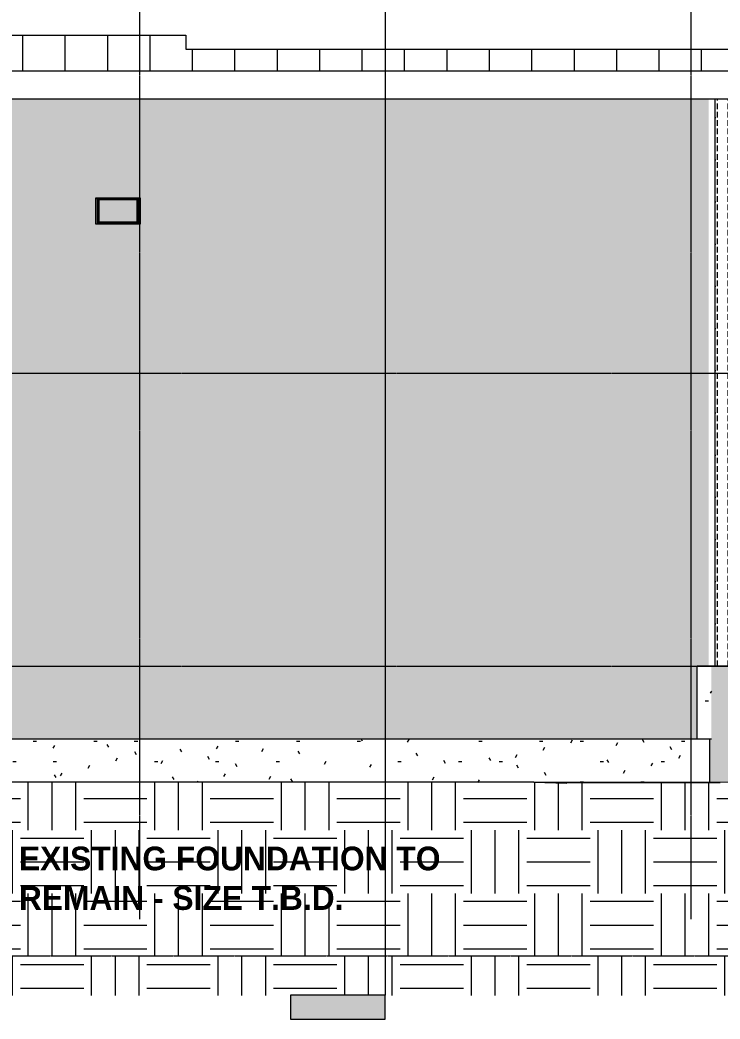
# Model space of a CAD drawing. Header units: inches. Extents: x 1352 to 6578, y -201 to 490.
# Drawn here: x 3295.7 to 3561.1, y -133.9 to 245 of the extents above; entities that cross this region are included whole.
import ezdxf

# ---------------------------------------------------------------- set-up
doc = ezdxf.new("R2010")
doc.units = ezdxf.units.IN
doc.header["$MEASUREMENT"] = 0
doc.linetypes.add('Aligning Line 1_8_', pattern=[0.25, 0.125, -0.125])
doc.linetypes.add('Grid Line 1_2_', pattern=[0.8749999999999999, 0.4999999999999999, -0.125, 0.125, -0.125])
for name, color, linetype, lineweight in [('A-FLOR-LEVL', 51, 'Continuous', 9), ('A-ROOF', 132, 'Continuous', 13), ('A-ROOF-PATT', 132, 'Continuous', 9), ('A-WALL', 113, 'Continuous', 13), ('A-WALL-PATT', 111, 'Continuous', 13), ('C-TOPO', 7, 'Continuous', 9), ('E-LITE-EQPM', 33, 'Continuous', 9), ('G-ANNO-SYMB', 111, 'Aligning Line 1_8_', 9), ('G-ANNO-TEXT', 231, 'Continuous', 9), ('S-FNDN', 32, 'Continuous', 13), ('S-GRID', 1, 'Continuous', 9)]:
    doc.layers.add(name, color=color, linetype=linetype, lineweight=lineweight)
doc.styles.add('Century Gothic_B', font='GOTHICB.TTF', dxfattribs={"height": 8.999999999999991})
pattern_1 = [(90, (3085.203, 0), (-16, 9.797174393178826e-16), [16, 0, 0, 0]), (90, (3079.203, 0), (-16, 9.797174393178826e-16), [16, 0, 0, 0]), (90, (3080.203, 0), (-16, 9.797174393178826e-16), [2.143, -13.857]), (90, (3074.203, 0), (-16, 9.797174393178826e-16), [16, 0, 0, 0]), (90, (3080.203, 3.214), (-16, 9.797174393178826e-16), [2.143, -13.857]), (90, (3080.203, 6.428999999999999), (-16, 9.797174393178826e-16), [2.143, -13.857]), (90, (3080.203, 9.642999999999999), (-16, 9.797174393178826e-16), [2.143, -13.857]), (90, (3080.203, 12.857), (-16, 9.797174393178826e-16), [2.143, -13.857]), (90, (3084.203, 0), (-16, 9.797174393178826e-16), [2.143, -13.857]), (90, (3084.203, 3.214), (-16, 9.797174393178826e-16), [2.143, -13.857]), (90, (3084.203, 6.428999999999999), (-16, 9.797174393178826e-16), [2.143, -13.857]), (90, (3084.203, 9.642999999999999), (-16, 9.797174393178826e-16), [2.143, -13.857]), (90, (3084.203, 12.857), (-16, 9.797174393178826e-16), [2.143, -13.857])]

# ---------------------------------------------------------------- blocks, each defined once
blk = doc.blocks.new('Pathway_Cooper_Streetworks_WKP_Pak_Glass - Pathway_Cooper_Streetworks_WKP_Pak_Glass-1556231-BUILDING SECTION - EAST_WEST - LOOKING SOUTH')
at = {"layer": 'E-LITE-EQPM'}
for color, points in [(10, [(3325.51575407463, 177.2377387809052), (3341.26575407463, 177.2377387809052), (3341.26575407463, 177.5632996826962), (3324.51575407463, 177.5632996826962), (3324.51575407463, 177.2377387809052), (3325.01575407463, 177.2377387809052)]), (10, [(3325.01575407463, 167.8954413192362), (3325.219159193854, 168.2071962003727), (3325.219159193854, 176.8661663681665), (3325.01575407463, 176.8661663681665), (3325.01575407463, 168.0466007810631)]), (8, [(3340.26575407463, 168.4384487343978), (3340.26575407463, 176.8278430904231), (3325.51575407463, 176.8278430904231), (3325.51575407463, 168.4384487343978)]), (8, [(3340.26575407463, 176.8278430904231), (3340.26575407463, 176.8661663681665), (3340.131193140359, 176.8278430904231)]), (10, [(3340.76575407463, 167.8954413192362), (3340.765754074631, 176.8661663681665), (3340.562348955406, 176.8661663681665), (3340.562348955405, 168.2071962003727), (3340.66575407463, 168.0487092813821)]), (10, [(3340.76575407463, 167.8954413192362), (3340.562348955405, 168.2071962003727), (3325.219159193854, 168.2071962003727), (3325.01575407463, 167.8954413192362), (3340.66575407463, 167.8954413192362)]), (10, [(3340.17173134847, 168.3368862343978), (3340.562348955406, 168.3368862343978), (3340.562348955406, 168.4384487343978), (3325.219159193854, 168.4384487343978), (3325.219159193854, 168.3368862343978), (3325.51575407463, 168.3368862343978)]), (10, [(3340.26575407463, 168.2815861244206), (3340.562348955406, 168.2815861244206), (3340.562348955406, 168.3368862343978), (3325.219159193854, 168.3368862343978), (3325.219159193854, 168.2815861244206), (3340.246144986406, 168.2815861244206)]), (10, [(3340.346246502958, 168.2071962003727), (3340.562348955406, 168.2071962003727), (3340.562348955406, 168.2815861244206), (3325.219159193854, 168.2815861244206), (3325.219159193854, 168.2071962003727), (3340.26575407463, 168.2071962003727)])]:
    blk.add_hatch(color=color, dxfattribs=at).paths.add_polyline_path(points, flags=0)
h = blk.add_hatch(color=10, dxfattribs=at)
h.paths.add_polyline_path([(3325.01575407463, 167.5238689064974), (3341.26575407463, 167.5238689064974), (3341.26575407463, 177.2377387809052), (3324.51575407463, 177.2377387809052), (3324.51575407463, 167.5238689064974)], flags=0)
h.paths.add_polyline_path([(3340.76575407463, 167.8954413192362), (3325.01575407463, 167.8954413192362), (3325.01575407463, 176.8661663681665), (3340.765754074631, 176.8661663681665)], flags=0)
h = blk.add_hatch(color=10, dxfattribs=at)
h.paths.add_polyline_path([(3325.219159193854, 168.4384487343978), (3325.51575407463, 168.4384487343978), (3325.51575407463, 176.8661663681665), (3325.219159193854, 176.8278430904231), (3325.219159193854, 176.71500690634)], flags=0)
h.paths.add_polyline_path([(3340.26575407463, 168.4384487343978), (3340.562348955406, 168.4384487343978), (3340.562348955406, 176.8661663681665), (3340.26575407463, 176.827843090423), (3340.26575407463, 168.8446987343976)], flags=0)
at = {"layer": 'E-LITE-EQPM', "color": 8}
for p, q in [((3324.51575407463, 177.5632996826962), (3341.26575407463, 177.5632996826961)), ((3324.51575407463, 177.2377387809051), (3324.51575407463, 177.5632996826962)), ((3324.51575407463, 177.2377387809051), (3341.26575407463, 177.237738780905)), ((3324.51575407463, 167.5238689064974), (3324.51575407463, 177.2377387809051)), ((3325.01575407463, 176.8661663681664), (3325.01575407463, 167.8954413192361)), ((3325.01575407463, 176.8661663681664), (3340.76575407463, 176.8661663681663)), ((3325.219159193854, 176.8708174285303), (3325.219159193854, 168.2071962003727)), ((3325.51575407463, 168.4384487343978), (3325.51575407463, 176.827843090423)), ((3325.650315008902, 176.827843090423), (3325.51575407463, 176.827843090423)), ((3325.51575407463, 168.4384487343978), (3325.51575407463, 176.827843090423)), ((3340.26575407463, 176.8278430904229), (3325.51575407463, 176.827843090423)), ((3325.650315008902, 176.827843090423), (3325.650315008902, 168.4384487343978)), ((3340.131193140359, 168.438448734398), (3340.131193140359, 176.8278430904229)), ((3340.265754074631, 176.8278430904229), (3340.131193140359, 176.8278430904229)), ((3340.265754074631, 176.8278430904229), (3340.265754074631, 168.438448734398)), ((3340.26575407463, 176.8278430904229), (3340.26575407463, 168.4384487343977)), ((3340.562348955406, 168.2071962003726), (3340.562348955406, 176.8661663681663)), ((3340.76575407463, 167.895441319236), (3340.76575407463, 176.8661663681663)), ((3341.26575407463, 177.5632996826961), (3341.26575407463, 177.237738780905)), ((3341.26575407463, 177.237738780905), (3341.26575407463, 167.5238689064973)), ((3341.26575407463, 167.5238689064973), (3324.51575407463, 167.5238689064974)), ((3325.01575407463, 167.8954413192361), (3325.219159193854, 168.2071962003726)), ((3325.01575407463, 167.8954413192361), (3340.76575407463, 167.895441319236)), ((3325.219159193854, 168.4384487343978), (3325.51575407463, 168.4384487343978)), ((3340.562348955406, 168.3368862343978), (3325.219159193854, 168.3368862343979)), ((3340.562348955406, 168.3368862343977), (3325.219159193854, 168.3368862343978)), ((3340.562348955406, 168.2815861244204), (3325.219159193854, 168.2815861244205)), ((3325.219159193854, 168.2071962003726), (3340.562348955406, 168.2071962003726)), ((3325.51575407463, 168.4384487343978), (3325.650315008902, 168.4384487343978)), ((3325.51575407463, 168.4384487343978), (3340.26575407463, 168.4384487343977)), ((3340.131193140359, 168.438448734398), (3340.265754074631, 168.438448734398)), ((3340.265754074631, 168.4384487343977), (3340.562348955406, 168.4384487343977)), ((3340.76575407463, 167.895441319236), (3340.562348955406, 168.2071962003726))]:
    blk.add_line(p, q, dxfattribs=at)
blk = doc.blocks.new('Section - 3_32_ x 3_8_-54337-BUILDING SECTION - EAST_WEST - LOOKING SOUTH')
at = {"layer": 'G-ANNO-SYMB', "linetype": 'Continuous'}
blk.add_hatch(color=256, dxfattribs=at).paths.add_polyline_path([(2512.891729866072, -124.8642614123034), (2548.891729866072, -124.8642614123037), (2548.891729866072, -133.8642614123037), (2512.891729866072, -133.8642614123034)], flags=0)
for p, q in [((2512.891729866072, -124.8642614123034), (2512.891729866072, -133.8642614123034)), ((2548.891729866072, -124.8642614123037), (2512.891729866072, -124.8642614123034)), ((2548.891729866072, -133.8642614123037), (2548.891729866072, -124.8642614123037)), ((2512.891729866072, -133.8642614123034), (2548.891729866072, -133.8642614123037))]:
    blk.add_line(p, q, dxfattribs=at)

msp = doc.modelspace()

# ---------------------------------------------------------------- hatches: boundary and pattern name
at = {"layer": 'A-ROOF-PATT'}
h = msp.add_hatch(dxfattribs=at)
h.set_pattern_fill('FP_6', color=9, style=0, pattern_type=2)
h.set_pattern_definition([(90, (0, 464.157), (-16.082, 9.847384911943867e-16), [])])
h.paths.add_polyline_path([(1585.45325386445, 224.2767135878833), (3105.453253654427, 224.2767135878833), (3105.453253654427, 225.6378001292838), (3567.640754074469, 225.6378001292838), (3567.640754074468, 233.9036285798037), (3358.640754074464, 233.9036285798037), (3358.640754074464, 239.2107167959499), (1797.203253864453, 239.2107167959499), (1797.203253864453, 237.6348850051486), (1799.20325386445, 237.6348850051486), (1799.203253864453, 226.4124579018224), (1739.781378864453, 226.4124579018224), (1739.781378864453, 237.6348850051484), (1741.781378864452, 237.6348850051486), (1741.781378864452, 239.2107167959499), (1585.45325386445, 239.2107167959499), (1585.45325386445, 225.6378001292838)], flags=0)
at = {"layer": 'A-WALL-PATT', "lineweight": 9}
h = msp.add_hatch(dxfattribs=at)
h.set_pattern_fill('FP_9', color=9, style=0, pattern_type=2)
h.set_pattern_definition(pattern_1)
h.paths.add_polyline_path([(3288.000743605275, -27.63512270653598), (3552.392856715857, -27.63512270653598), (3552.392856715857, 0), (3556.765754074468, 0), (3556.765754074468, 215.1355217306457), (3105.453253654427, 215.1355217306457), (3105.453253654427, 213.7744351892449), (3074.20325386445, 213.7744351892449), (3074.203253864451, 0), (3208.45325386445, 0), (3208.478809494733, 41.31169674922443), (3208.67292377856, 41.78033008588957), (3209.20325386445, 42.00000000000008), (3209.73358395034, 41.78033008589025), (3209.95325386445, 41.25000000000033), (3209.95325386445, 0), (3215.45325386445, 0), (3215.45325386445, -27.63512270653598), (3238.220391563759, -27.63512270653598)], flags=0)
h.paths.add_polyline_path([(3324.51575407463, 167.5238689064975), (3324.51575407463, 177.5632996826963), (3341.265754074631, 177.5632996826963), (3341.265754074631, 167.5238689064975), (3325.01575407463, 167.5238689064975)], flags=0)
h = msp.add_hatch(dxfattribs=at)
h.set_pattern_fill('FP_9', color=9, style=0, pattern_type=2)
h.set_pattern_definition(pattern_1)
h.paths.add_polyline_path([(3556.765754074468, 0), (3567.640754074469, 0), (3567.640754074469, 215.1355217306456), (3556.765754074468, 215.1355217306456), (3556.765754074468, 16.07648459612914)], flags=0)
h = msp.add_hatch(dxfattribs=at)
h.set_pattern_fill('FP_12', color=9, style=0, pattern_type=2)
h.set_pattern_definition([(0, (2839.867, 132.759), (30.72, 7.68), [1.267, -21.773, 1.267, -21.773, -122.88]), (0, (2839.867, 132.759), (30.72, 7.68), [-46.08, 1.267, -44.813, 1.267, -21.773, -53.76]), (0, (2839.867, 132.759), (30.72, 7.68), [-115.2, 1.267, -14.093, 1.267, -37.133]), (120, (2851.387, 136.599), (-22.01107510106448, 22.76430040425796), [1.267, -21.773, 1.267, -21.773, -122.88]), (120, (2851.387, 136.599), (-22.01107510106448, 22.76430040425796), [-46.07999999999999, 1.267, -44.813, 1.267, -21.773, -53.75999999999999]), (120, (2851.387, 136.599), (-22.01107510106448, 22.76430040425796), [-115.2, 1.267, -14.093, 1.267, -37.133]), (240, (2855.227, 151.959), (-8.708924898935503, -30.44430040425795), [1.267, -21.773, 1.267, -21.773, -122.88]), (240, (2855.227, 151.959), (-8.708924898935503, -30.44430040425795), [-46.08, 1.267, -44.813, 1.267, -21.773, -53.76]), (240, (2855.227, 151.959), (-8.708924898935503, -30.44430040425795), [-115.2, 1.267, -14.093, 1.267, -37.133])])
h.paths.add_polyline_path([(3223.938265431756, -44.78932178653468), (3223.938426893645, -44.78928405887398), (3229.836447181231, -44.62942909319877), (3238.220391563759, -44.09835571565326), (3532.702756269185, -44.13798919636667), (3557.203254074467, -44.16036860351783), (3557.203254074467, -27.63512270653598), (3215.45325386445, -27.63512270653598), (3215.45325386445, 0), (3211.953253864451, 0), (3211.953369140718, -5.999999999999999), (3212.453253864445, -6.006280660629272), (3212.453253864445, -42.48025235064801), (3223.938119251732, -44.78929239694082)], flags=0)
h = msp.add_hatch(dxfattribs=at)
h.set_pattern_fill('FP_11', color=9, style=0, pattern_type=2)
h.set_pattern_definition([(0, (2911.165, 132.759), (28.637, 7.68), [1.181, -20.297, 1.181, -20.297, -114.549]), (0, (2911.165, 132.759), (28.637, 7.68), [-42.956, 1.181, -41.775, 1.181, -20.297, -50.115]), (0, (2911.165, 132.759), (28.637, 7.68), [-107.39, 1.181, -13.137, 1.181, -34.615]), (118.289, (2921.904, 136.599), (-20.51911104622139, 22.76438845813424), [1.246, -21.413, 1.246, -21.413, -120.851]), (118.289, (2921.904, 136.599), (-20.51911104622139, 22.76438845813424), [-45.319, 1.246, -44.073, 1.246, -21.413, -52.872]), (118.289, (2921.904, 136.599), (-20.51911104622139, 22.76438845813424), [-113.298, 1.246, -13.86, 1.246, -36.52]), (241.711, (2925.484, 151.959), (-8.11792816392457, -30.44483500243285), [1.246, -21.413, 1.246, -142.264]), (241.711, (2925.484, 151.959), (-8.11792816392457, -30.44483500243285), [-23.906, -21.413, 1.246, -44.073, -75.532]), (241.711, (2925.484, 151.959), (-8.11792816392457, -30.44483500243285), [-90.63799999999999, 1.246, -21.413, 1.246, -51.626]), (241.711, (2925.484, 151.959), (-8.11792816392457, -30.44483500243285), [-114.544, -13.86, 1.246, -36.52])])
h.paths.add_polyline_path([(3552.392856715857, -27.63512270653598), (3557.865940558038, -27.63512270653598), (3557.865940558036, 0), (3552.392856715857, 0), (3552.392856715857, -12.11651540387089)], flags=0)
at = {"layer": 'C-TOPO'}
h = msp.add_hatch(dxfattribs=at)
h.set_pattern_fill('FP_10', color=8, style=0, pattern_type=2)
h.set_pattern_definition([(0, (2839.867, 132.759), (24, 24), [24, -24]), (0, (2839.867, 141.759), (24, 24), [24, -24]), (0, (2839.867, 150.759), (24, 24), [24, -24]), (90, (2842.867, 153.759), (-24, 24), [24, -24]), (90, (2851.867, 153.759), (-24, 24), [24, -24]), (90, (2860.867, 153.759), (-24, 24), [24, -24])])
h.paths.add_polyline_path([(3579.357267782756, -124.8885154038709), (4124.138243605275, -124.8885154038709), (4124.138243605275, -45.59872754018385), (3773.092583916206, -45.59872754018385), (3595.212763662013, -44.36050692047626), (3557.203254074466, -44.33781745608331), (3503.065054932553, -44.43470482795208), (3490.532041615764, -44.09835571565326), (3238.220391563759, -44.09835571565326), (3219.211789483488, -45.30244034718191), (3212.453253864445, -43.83700306025099), (3212.453253864445, -83.99999999999999), (3225.453253864446, -83.99999999999999), (3225.453253864446, -95.99999999999999), (3212.453253864445, -95.99999999999999), (3212.453253864445, -124.8885154038709), (3567.203254074465, -124.8885154038709)], flags=0)
at = {"layer": 'S-FNDN'}
msp.add_hatch(color=9, dxfattribs=at).paths.add_polyline_path([(3567.203247070406, -44.17041492462157), (3567.203254074466, 0), (3557.865940558036, 0), (3557.865940558038, -27.63512270653598), (3557.203254074467, -27.63512270653598), (3557.203254074467, -44.16101630309748), (3561.108008186208, -44.16468623627207)], flags=0)

# ---------------------------------------------------------------- linework, layer by layer
at = {"layer": 'A-FLOR-LEVL', "linetype": 'Grid Line 1_2_'}
for p, q in [((1351.78415744599, 111), (4220.885431294822, 111)), ((1351.78415744599, 0), (4220.885431294822, 0))]:
    msp.add_line(p, q, dxfattribs=at)
at = {"layer": 'A-ROOF', "color": 8, "lineweight": 9}
for p, q in [((1797.203253864454, 239.2107167959496), (3358.640754074464, 239.2107167959496)), ((3358.640754074464, 239.2107167959496), (3358.640754074466, 233.9036285798034)), ((3358.640754074466, 233.9036285798034), (3567.640754074464, 233.9036285798034)), ((3567.640754074468, 225.6378001292834), (3105.453253654427, 225.6378001292835)), ((3105.453253654427, 215.1355217306455), (3567.640754074468, 215.1355217306454))]:
    msp.add_line(p, q, dxfattribs=at)
at = {"layer": 'A-WALL', "color": 8, "lineweight": 9}
for p, q in [((3567.640754074468, 0), (3552.392856715856, 0)), ((3552.392856715855, -27.63512270653589), (3552.392856715856, 0)), ((3215.453253864449, -27.63512270653589), (3557.865940558037, -27.63512270653589))]:
    msp.add_line(p, q, dxfattribs=at)
at = {"layer": 'C-TOPO', "color": 8}
for p, q in [((3490.531860351656, -44.0983543395996), (3238.220214843844, -44.0983543395996)), ((3490.531860351656, -44.0983543395996), (3503.065063476657, -44.43470478057861)), ((3567.203247070406, -44.17041492462157), (3490.531860351656, -44.0983543395996)), ((3561.108032226657, -44.33082962036132), (3503.065063476657, -44.43470478057861))]:
    msp.add_line(p, q, dxfattribs=at)
at = {"layer": 'C-TOPO'}
for p, q in [((3490.532041615764, -44.09835571565331), (3238.220391563758, -44.09835571565333)), ((3503.065054932553, -44.43470482795383), (3490.532041615764, -44.09835571565331)), ((3561.108008186207, -44.33082938906809), (3503.065054932553, -44.43470482795383))]:
    msp.add_line(p, q, dxfattribs=at)
at = {"layer": 'G-ANNO-SYMB', "linetype": 'Continuous'}
msp.add_line((3434.232560440802, 326.115309798302), (3434.232560440802, -124.8642614123039), dxfattribs=at)
at = {"layer": 'G-ANNO-SYMB'}
msp.add_line((1448.498243605276, -109.8612450823514), (4124.138243605274, -109.8612450823514), dxfattribs=at)
at = {"layer": 'S-FNDN', "color": 8, "lineweight": 9}
msp.add_line((3557.203254074465, -44.16101630309733), (3557.203254074465, -27.63512270653595), dxfattribs=at)
at = {"layer": 'S-GRID', "linetype": 'Grid Line 1_2_'}
for p, q in [((3341.203254074464, -96.00000000002835), (3341.203254074464, 396.000000000041)), ((3550.203254074464, -96.00000000002835), (3550.203254074464, 396.000000000041))]:
    msp.add_line(p, q, dxfattribs=at)

# ---------------------------------------------------------------- block references
at = {"layer": 'E-LITE-EQPM', "color": 8}
msp.add_blockref('Pathway_Cooper_Streetworks_WKP_Pak_Glass - Pathway_Cooper_Streetworks_WKP_Pak_Glass-1556231-BUILDING SECTION - EAST_WEST - LOOKING SOUTH', (0, 0), dxfattribs=at)
at = {"layer": 'G-ANNO-SYMB', "linetype": 'Continuous'}
msp.add_blockref('Section - 3_32_ x 3_8_-54337-BUILDING SECTION - EAST_WEST - LOOKING SOUTH', (885.340830574726, 0), dxfattribs=at)

# ---------------------------------------------------------------- texts
at = {"layer": 'G-ANNO-TEXT', "char_height": 8.999999999999991, "attachment_point": 1, "style": 'Century Gothic_B'}
for s, insert, width in [('EXISTING FOUNDATION TO', (3295.34218380532, -68.48169472518593), 193.6169999999998), ('REMAIN - SIZE T.B.D.', (3295.34218380532, -83.48169472518592), 145.1369999999998)]:
    msp.add_mtext(s, dxfattribs=dict(at, insert=insert, width=width))

doc.saveas('drawing.dxf')
